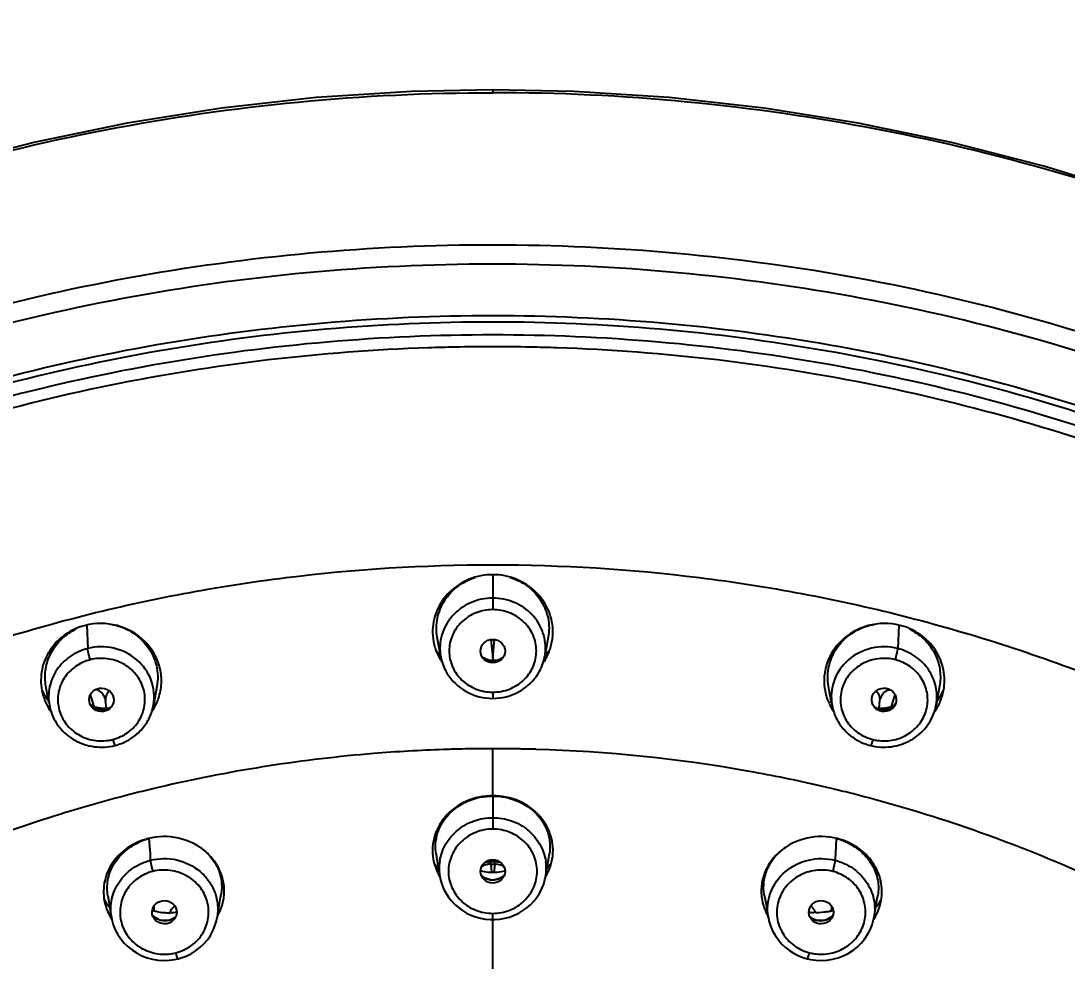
# Model space of a CAD drawing. Header units: millimetres. Extents: x 19741 to 22117, y -10160 to -6800.
# Drawn here: x 20977.81 to 21011.81, y -8124.16 to -8093.61 of the extents above; entities that cross this region are included whole.
import ezdxf

# ---------------------------------------------------------------- set-up
doc = ezdxf.new("R2010")
doc.units = ezdxf.units.MM
doc.styles.add('ARIAL', font='arial.ttf')
doc.dimstyles.get("Standard").update_dxf_attribs({"dimtxt": 15, "dimasz": 15, "dimexe": 0.18, "dimexo": 0.0625, "dimgap": 4, "dimtad": 0, "dimdec": 1, "dimdsep": 46, "dimtxsty": 'ARIAL', "dimcen": 0, "dimclrd": 5, "dimclre": 5, "dimclrt": 5, "dimadec": 0, "dimazin": 0, "dimtfac": 1, "dimtdec": 1, "dimtofl": 0, "dimtmove": 0, "dimatfit": 3, "dimfxl": 1, "dimtolj": 1, "dimtzin": 0, "dimarcsym": 0})

# ---------------------------------------------------------------- blocks, each defined once
blk = doc.blocks.new('*D105')
at = {"color": 5, "lineweight": -2, "transparency": 16777216}
for p, q in [((20930.718, -8157.92), (20930.718, -8082.015)), ((20945.718, -8082.195), (21040.576, -8082.195)), ((21055.576, -8157.917), (21055.576, -8082.015)), ((21055.576, -8082.195), (21070.576, -8082.195))]:
    blk.add_line(p, q, dxfattribs=at)
at = {"color": 5, "transparency": 16777216}
for points in [[(20945.718, -8079.695), (20945.718, -8084.695), (20930.718, -8082.195)], [(21040.576, -8079.695), (21040.576, -8084.695), (21055.576, -8082.195)]]:
    blk.add_solid(points, dxfattribs=at)
at = {"layer": 'Defpoints', "color": 0, "transparency": 16777216}
for p in [(21055.576, -8082.195), (20930.718, -8157.982), (21055.576, -8157.979)]:
    blk.add_point(p, dxfattribs=at)
at = {"color": 5, "transparency": 16777216, "insert": (21099.363, -8082.195), "char_height": 15, "attachment_point": 5, "style": 'ARIAL'}
blk.add_mtext('\\A1;%%C125', dxfattribs=at)

msp = doc.modelspace()

# ---------------------------------------------------------------- linework, layer by layer
at = {"linetype": 'Continuous'}
for p, q in [((20993.147, -8095.854), (20993.147, -8095.945)), ((20993.147, -8111.606), (20993.147, -8112.74)), ((20979.952, -8113.249), (20979.984, -8114.004)), ((21006.342, -8113.249), (21006.31, -8114.004)), ((20991.439, -8114.166), (20991.343, -8113.634)), ((20993.09, -8113.723), (20993.204, -8113.723)), ((20993.09, -8113.723), (20993.147, -8114.302)), ((20993.147, -8114.302), (20993.204, -8113.723)), ((20994.951, -8113.634), (20994.839, -8114.254)), ((20991.454, -8114.255), (20991.46, -8114.288)), ((20994.834, -8114.288), (20994.84, -8114.255)), ((20993.147, -8114.302), (20993.147, -8114.384)), ((20978.722, -8115.76), (20978.626, -8115.225)), ((20982.23, -8115.238), (20982.118, -8115.851)), ((21004.16, -8115.763), (21004.064, -8115.238)), ((21007.668, -8115.225), (21007.556, -8115.849)), ((20980.096, -8115.573), (20980.073, -8115.5)), ((20980.193, -8115.889), (20980.096, -8115.573)), ((20993.147, -8115.422), (20993.147, -8115.625)), ((21006.198, -8115.573), (21006.1, -8115.889)), ((21006.221, -8115.5), (21006.198, -8115.573)), ((20978.738, -8115.849), (20978.742, -8115.87)), ((20980.553, -8115.652), (20980.548, -8115.637)), ((20980.593, -8115.944), (20980.562, -8115.692)), ((20982.116, -8115.873), (20982.12, -8115.851)), ((21004.174, -8115.851), (21004.178, -8115.873)), ((21005.701, -8115.944), (21005.732, -8115.692)), ((21005.742, -8115.65), (21005.746, -8115.637)), ((21007.552, -8115.87), (21007.556, -8115.849)), ((20993.147, -8117.259), (20993.082, -8117.26)), ((20993.212, -8117.259), (20993.082, -8117.259)), ((20993.212, -8117.26), (20993.147, -8117.259)), ((20993.147, -8118.785), (20993.147, -8117.259)), ((20982.138, -8118.552), (20982.008, -8118.583)), ((20982.052, -8118.572), (20982.008, -8118.584)), ((20982.139, -8118.554), (20982.052, -8118.572)), ((21004.242, -8118.572), (21004.155, -8118.554)), ((21004.286, -8118.583), (21004.156, -8118.552)), ((21004.285, -8118.584), (21004.242, -8118.572)), ((20993.147, -8118.795), (20993.147, -8119.87)), ((20991.307, -8120.683), (20991.324, -8120.786)), ((20994.954, -8120.866), (20994.987, -8120.664)), ((20991.324, -8120.786), (20991.407, -8121.279)), ((20993.081, -8121.007), (20993.081, -8120.927)), ((20993.081, -8121.007), (20993.213, -8121.007)), ((20993.081, -8121.007), (20993.107, -8121.277)), ((20993.213, -8121.007), (20993.187, -8121.277)), ((20993.213, -8121.007), (20993.213, -8120.927)), ((20991.407, -8121.279), (20991.428, -8121.406)), ((20994.845, -8121.507), (20994.867, -8121.394)), ((20991.428, -8121.406), (20991.45, -8121.514)), ((20980.637, -8122.033), (20980.669, -8122.222)), ((20984.3, -8122.096), (20984.318, -8121.988)), ((21001.972, -8122.002), (21002.007, -8122.204)), ((21005.643, -8122.127), (21005.661, -8122.024)), ((20980.702, -8122.419), (20980.694, -8122.409)), ((20984.214, -8122.605), (20984.267, -8122.292)), ((20984.267, -8122.292), (20984.3, -8122.096)), ((21002.007, -8122.204), (21002.08, -8122.616)), ((21005.539, -8122.736), (21005.611, -8122.313)), ((21005.593, -8122.417), (21005.6, -8122.409)), ((21005.611, -8122.313), (21005.643, -8122.127)), ((20984.214, -8122.605), (20984.191, -8122.743)), ((20993.147, -8122.81), (20993.147, -8122.608)), ((21002.08, -8122.616), (21002.104, -8122.749)), ((21005.524, -8122.812), (21005.539, -8122.737)), ((21005.539, -8122.736), (21005.539, -8122.737)), ((20993.147, -8125.832), (20993.147, -8122.81))]:
    msp.add_line(p, q, dxfattribs=at)
for points in [[(20993.147, -8095.854), (20990.511, -8095.907), (20987.413, -8096.103), (20984.329, -8096.445), (20981.268, -8096.93), (20978.236, -8097.559), (20975.241, -8098.329), (20972.291, -8099.239), (20969.393, -8100.285), (20966.553, -8101.466), (20963.779, -8102.779), (20961.077, -8104.221), (20958.455, -8105.788), (20955.917, -8107.476), (20953.471, -8109.282), (20951.122, -8111.2), (20948.877, -8113.227), (20946.741, -8115.357)], [(21046.904, -8124.799), (21045.255, -8122.312), (21043.477, -8119.905), (21041.574, -8117.585), (21039.553, -8115.357), (21037.417, -8113.227), (21035.172, -8111.2), (21032.823, -8109.282), (21030.377, -8107.476), (21027.839, -8105.788), (21025.216, -8104.221), (21022.515, -8102.779), (21019.741, -8101.466), (21016.901, -8100.285), (21014.003, -8099.239), (21011.053, -8098.329), (21008.058, -8097.559), (21005.026, -8096.93), (21001.965, -8096.445), (20998.881, -8096.103), (20995.783, -8095.907), (20993.147, -8095.854)], [(20980.552, -8115.652), (20980.554, -8115.66), (20980.558, -8115.672), (20980.56, -8115.682), (20980.562, -8115.689), (20980.562, -8115.693), (20980.562, -8115.694)], [(20994.867, -8121.399), (20994.905, -8121.166), (20994.954, -8120.866)], [(20991.45, -8121.514), (20991.493, -8121.663), (20991.551, -8121.807), (20991.622, -8121.945), (20991.706, -8122.077), (20991.803, -8122.201), (20991.912, -8122.316), (20992.031, -8122.421), (20992.159, -8122.515), (20992.296, -8122.597), (20992.44, -8122.666), (20992.59, -8122.723), (20992.745, -8122.765), (20992.904, -8122.794), (20993.063, -8122.808), (20993.147, -8122.81)], [(20993.147, -8122.81), (20993.215, -8122.809), (20993.376, -8122.796), (20993.536, -8122.768), (20993.693, -8122.726), (20993.845, -8122.67), (20993.991, -8122.6), (20994.13, -8122.518), (20994.26, -8122.424), (20994.38, -8122.318), (20994.49, -8122.202), (20994.588, -8122.076), (20994.673, -8121.943), (20994.744, -8121.803), (20994.802, -8121.657), (20994.845, -8121.507)], [(20980.669, -8122.222), (20980.717, -8122.511), (20980.756, -8122.739)], [(20980.756, -8122.739), (20980.77, -8122.811), (20980.816, -8122.977)], [(20984.12, -8123.012), (20984.169, -8122.848), (20984.191, -8122.743)], [(21002.104, -8122.749), (21002.125, -8122.851), (21002.174, -8123.013)], [(20980.816, -8122.977), (20980.879, -8123.138), (20980.96, -8123.292), (20981.057, -8123.438), (20981.169, -8123.573), (20981.296, -8123.696), (20981.436, -8123.807), (20981.586, -8123.903), (20981.747, -8123.984), (20981.914, -8124.049), (20982.088, -8124.096), (20982.266, -8124.126), (20982.446, -8124.138), (20982.626, -8124.132), (20982.803, -8124.109), (20982.922, -8124.083)], [(20982.922, -8124.083), (20983.017, -8124.056), (20983.183, -8123.995), (20983.342, -8123.918), (20983.492, -8123.825), (20983.631, -8123.718), (20983.758, -8123.598), (20983.872, -8123.466), (20983.97, -8123.323), (20984.053, -8123.172), (20984.12, -8123.012)], [(21002.174, -8123.013), (21002.24, -8123.171), (21002.322, -8123.321), (21002.419, -8123.462), (21002.531, -8123.593), (21002.656, -8123.713), (21002.794, -8123.819), (21002.942, -8123.912), (21003.099, -8123.99), (21003.262, -8124.051), (21003.372, -8124.083)], [(21003.372, -8124.083), (21003.473, -8124.106), (21003.652, -8124.131), (21003.832, -8124.138), (21004.014, -8124.128), (21004.193, -8124.099), (21004.368, -8124.052), (21004.537, -8123.989), (21004.698, -8123.908), (21004.851, -8123.812), (21004.992, -8123.701), (21005.12, -8123.577), (21005.233, -8123.441), (21005.331, -8123.296), (21005.413, -8123.141), (21005.477, -8122.979), (21005.524, -8122.812)]]:
    msp.add_lwpolyline(points, dxfattribs=at)
for centre, radius, start, end in [((20993.149, -8166.564), 62.364, 91.11972, 91.92343), ((20993.147, -8166.469), 62.269, 90.00021, 91.11983), ((20993.147, -8166.468), 62.268, 88.88015, 89.99979), ((20993.145, -8166.564), 62.364, 88.07655, 88.88027), ((20980.4, -8115.043), 1.849, 115.9089, 121.8238), ((20992.944, -8113.461), 1.753, 181.175, 194.0368), ((20993.35, -8113.461), 1.752, 345.9783, 358.7757), ((21005.894, -8115.043), 1.849, 58.1762, 64.0911), ((20992.948, -8113.459), 1.756, 194.0448, 200.4251), ((20993.346, -8113.459), 1.756, 339.6281, 345.9705), ((20992.991, -8112.892), 2.056, 214.3278, 218.4202), ((20992.981, -8113.445), 1.792, 200.4826, 212.9037), ((20993.005, -8112.88), 2.074, 218.4191, 221.5363), ((20993.3, -8113.437), 1.808, 325.5148, 333.3566), ((20993.316, -8113.988), 1.547, 350.0784, 353.5816), ((20993.295, -8112.886), 2.065, 318.4592, 325.6302), ((20993.331, -8113.453), 1.773, 333.3644, 339.6123), ((20993.013, -8113.981), 1.582, 191.1815, 192.3554), ((20993.002, -8113.432), 1.818, 212.8864, 214.4672), ((20993.143, -8113.861), 0.539, 237.7641, 240.0109), ((20993.143, -8113.862), 0.537, 240.0098, 244.544), ((20993.142, -8113.864), 0.535, 244.5489, 247.7806), ((20993.145, -8113.856), 0.544, 247.786, 251.5677), ((20993.148, -8113.847), 0.553, 251.5705, 257.3303), ((20993.147, -8112.883), 1.501, 264.493, 269.9886), ((20993.149, -8113.845), 0.556, 257.3258, 259.962), ((20993.148, -8113.846), 0.554, 259.9618, 262.0406), ((20993.148, -8113.849), 0.552, 262.0404, 264.0423), ((20993.147, -8113.853), 0.548, 264.0419, 266.1962), ((20993.147, -8113.849), 0.551, 264.6515, 269.9896), ((20993.147, -8113.861), 0.539, 266.1914, 269.9924), ((20993.147, -8112.883), 1.501, 270.0114, 275.5075), ((20993.147, -8113.849), 0.551, 270.0104, 275.35), ((20993.147, -8113.852), 0.548, 270.0034, 273.7675), ((20993.147, -8113.846), 0.553, 275.342, 291.2982), ((20993.146, -8112.87), 1.514, 275.4993, 276.2941), ((20993.151, -8113.858), 0.54, 291.3689, 304.0481), ((20980.294, -8114.491), 1.996, 205.4913, 205.9235), ((20980.221, -8115.037), 1.758, 190.7921, 197.2497), ((20980.334, -8114.47), 2.041, 205.9723, 217.3106), ((20980.253, -8115.025), 1.791, 197.3106, 210.0087), ((20980.096, -8115.75), 0.464, 27.245, 32.0533), ((20979.858, -8115.85), 0.722, 17.1572, 19.0308), ((20980.633, -8115.05), 1.747, 336.9056, 343.1463), ((21005.676, -8115.045), 1.763, 197.0243, 209.4393), ((21005.366, -8115.666), 0.371, 19.9738, 28.6354), ((21006.446, -8115.858), 0.734, 160.5448, 162.5129), ((21006.217, -8115.759), 0.484, 147.9864, 152.612), ((21005.946, -8114.46), 2.059, 322.2828, 327.9587), ((21006.059, -8115.032), 1.772, 336.2991, 342.6831), ((21005.978, -8114.48), 2.021, 327.9597, 333.7417), ((21006.073, -8115.037), 1.758, 342.7008, 349.1471), ((21005.999, -8114.491), 1.997, 333.7538, 334.5487), ((20980.278, -8115.01), 1.821, 209.9963, 215.4587), ((20980.285, -8115.566), 1.573, 191.1517, 195.2968), ((20980.592, -8114.459), 1.486, 252.2818, 256.6437), ((20980.597, -8114.442), 1.503, 256.6437, 262.193), ((20980.597, -8114.443), 1.503, 262.19, 267.7375), ((20980.597, -8114.435), 1.511, 267.7495, 272.2133), ((20980.878, -8115.653), 0.318, 179.793, 187.0114), ((20980.465, -8115.435), 0.543, 284.2176, 287.2585), ((20980.466, -8115.44), 0.538, 287.2514, 302.1952), ((20980.596, -8115.033), 1.788, 325.6289, 336.8536), ((20980.56, -8115.564), 1.586, 344.1424, 348.7672), ((20980.635, -8114.439), 2.095, 314.3792, 314.8122), ((20980.641, -8114.445), 2.087, 314.8111, 317.8218), ((20980.597, -8115.571), 1.548, 349.5784, 350.3837), ((21005.653, -8114.445), 2.087, 222.1792, 225.6021), ((21005.712, -8115.024), 1.804, 209.438, 214.3426), ((21005.734, -8115.564), 1.586, 191.2302, 195.6672), ((21005.832, -8115.435), 0.545, 239.3635, 246.9904), ((21005.832, -8115.435), 0.544, 246.9888, 248.677), ((21005.829, -8115.442), 0.537, 248.6638, 255.7627), ((21005.697, -8114.435), 1.511, 267.7868, 272.2413), ((21005.697, -8114.443), 1.503, 272.2533, 277.787), ((21005.831, -8115.428), 0.552, 274.6286, 289.5808), ((21005.697, -8114.443), 1.503, 277.784, 283.3173), ((21005.701, -8114.46), 1.486, 283.3172, 287.7151), ((21006.021, -8115.014), 1.815, 324.5289, 336.2715), ((21006.008, -8115.566), 1.574, 344.505, 348.8472), ((21006.034, -8115.571), 1.547, 349.643, 350.457), ((20980.463, -8115.427), 0.552, 260.3109, 266.2851), ((20980.462, -8115.429), 0.55, 260.5764, 268.4557), ((20980.462, -8115.424), 0.555, 268.4327, 279.8966), ((20980.465, -8115.443), 0.536, 279.9242, 284.2059), ((21005.832, -8115.428), 0.551, 255.8617, 274.5519), ((21005.831, -8115.427), 0.552, 273.7244, 279.7003), ((20980.414, -8115.385), 1.62, 278.217, 283.6222), ((21005.88, -8115.383), 1.623, 256.3833, 261.7835), ((20993.149, -8164.819), 47.561, 91.692, 91.9297), ((20993.148, -8164.806), 47.547, 91.3875, 91.692), ((20993.148, -8164.792), 47.533, 91.21, 91.3875), ((20993.147, -8164.749), 47.491, 90.0792, 91.2101), ((20993.147, -8164.74), 47.481, 89.0491, 89.9209), ((20993.146, -8164.779), 47.52, 88.7962, 89.0492), ((20993.146, -8164.8), 47.542, 88.3141, 88.7962), ((20993.081, -8164.41), 47.146, 103.5833, 104.4138), ((20993.086, -8164.432), 47.169, 102.9429, 103.421), ((20993.208, -8164.432), 47.169, 76.579, 77.0572), ((20993.213, -8164.41), 47.146, 75.5862, 76.4167), ((20982.491, -8122.157), 2.037, 105.4994, 114.9104), ((20944.692, -8122.381), 37.357, 2.8923, 3.3703), ((21041.602, -8122.381), 37.357, 176.6298, 177.1078), ((21003.81, -8122.157), 2.035, 70.5172, 75.7779), ((21003.821, -8122.127), 2.002, 65.204, 70.5232), ((20992.832, -8120.557), 1.644, 193.4728, 200.1093), ((20992.847, -8119.831), 1.971, 215.6495, 221.5262), ((20992.964, -8121.149), 1.557, 170.8801, 182.4068), ((20993.068, -8121.507), 0.499, 111.0042, 125.8256), ((20993.074, -8121.522), 0.515, 96.4769, 110.9559), ((20993.074, -8121.529), 0.522, 89.2842, 96.4714), ((20993.147, -8115.839), 5.089, 269.2546, 269.9992), ((20993.147, -8115.839), 5.089, 270.0008, 270.7455), ((20993.224, -8121.797), 0.87, 87.0669, 90.7491), ((20993.225, -8121.507), 0.499, 54.1841, 69.004), ((20993.326, -8121.146), 1.561, 357.9036, 8.4637), ((20993.444, -8119.828), 1.976, 317.7706, 324.3933), ((20993.462, -8120.557), 1.644, 339.8418, 346.4762), ((20992.881, -8120.538), 1.697, 200.1648, 211.0352), ((20992.875, -8119.806), 2.009, 221.5111, 222.1411), ((20992.964, -8121.148), 1.558, 182.4362, 189.5067), ((20993.146, -8119.589), 1.684, 256.3144, 265.0606), ((20993.147, -8119.59), 1.683, 265.0304, 269.9886), ((20993.147, -8119.591), 1.682, 270.0117, 274.986), ((20993.147, -8119.589), 1.684, 274.9559, 283.6886), ((20993.393, -8120.527), 1.719, 328.9133, 333.3045), ((20993.323, -8121.145), 1.564, 350.8571, 357.8724), ((20993.43, -8120.545), 1.678, 333.2975, 339.8241), ((20993.147, -8120.974), 0.548, 262.6672, 269.9772), ((20993.147, -8120.965), 0.554, 263.9661, 269.9846), ((20993.147, -8120.965), 0.554, 270.0154, 276.0365), ((20993.147, -8120.974), 0.548, 270.0227, 277.3309), ((20982.157, -8121.219), 1.886, 209.6257, 214.8416), ((20982.141, -8121.898), 1.644, 190.1646, 203.4678), ((20982.196, -8121.192), 1.933, 214.8398, 219.0263), ((20983.022, -8122.415), 0.894, 177.8558, 183.0379), ((20983.101, -8122.747), 0.478, 127.5259, 140.7896), ((20982.761, -8121.873), 1.66, 336.7167, 349.8027), ((21003.532, -8121.873), 1.66, 190.1402, 203.2312), ((21003.193, -8122.747), 0.478, 39.2214, 52.4735), ((21003.271, -8122.415), 0.894, 356.9603, 2.1414), ((21004.097, -8121.191), 1.934, 320.974, 324.9378), ((21004.152, -8121.898), 1.644, 336.4716, 349.7735), ((21004.136, -8121.219), 1.887, 324.9343, 330.3534), ((20982.196, -8121.874), 1.704, 203.4904, 212.8358), ((20982.575, -8120.993), 1.592, 251.9367, 253.9929), ((20982.486, -8122.314), 0.53, 223.3845, 227.6014), ((20982.489, -8122.311), 0.534, 227.598, 229.3327), ((20983.023, -8122.415), 0.895, 183.0411, 186.9811), ((20982.584, -8120.957), 1.629, 254.0077, 259.2243), ((20982.594, -8120.905), 1.682, 259.2534, 274.3472), ((20983.082, -8122.734), 0.455, 156.4151, 160.811), ((20983.086, -8122.735), 0.459, 148.5939, 156.4035), ((20983.092, -8122.739), 0.466, 140.844, 148.582), ((20982.592, -8120.873), 1.714, 274.3133, 279.4663), ((20982.715, -8121.853), 1.71, 330.3313, 336.7022), ((21003.515, -8121.09), 2.046, 221.0122, 221.8721), ((21003.533, -8121.074), 2.07, 221.8762, 224.7592), ((21003.579, -8121.852), 1.711, 203.2477, 209.8593), ((21003.702, -8120.873), 1.714, 260.5315, 265.7144), ((21003.79, -8122.314), 0.531, 234.7913, 239.5822), ((21003.202, -8122.739), 0.466, 31.4297, 39.1672), ((21003.207, -8122.736), 0.46, 27.407, 31.4169), ((21003.209, -8122.735), 0.457, 23.5979, 27.4047), ((21003.211, -8122.734), 0.455, 19.1903, 23.5963), ((21003.71, -8120.958), 1.628, 280.8241, 286.0467), ((21003.27, -8122.415), 0.895, 353.0237, 356.9572), ((21003.719, -8120.993), 1.591, 286.0617, 288.0631), ((21004.083, -8121.865), 1.721, 327.1996, 329.9576), ((21004.106, -8121.878), 1.694, 329.9497, 336.4669), ((20982.499, -8122.299), 0.546, 284.2191, 288.2261), ((21003.795, -8122.306), 0.541, 239.5784, 243.953), ((21003.797, -8122.302), 0.545, 243.9504, 248.4011), ((21003.796, -8122.307), 0.54, 248.3907, 255.7648), ((20982.48, -8122.437), 1.498, 277.8073, 284.199), ((21003.815, -8122.429), 1.507, 255.7966, 261.3568)]:
    msp.add_arc(centre, radius, start, end, dxfattribs=at)
for centre, major_axis, ratio in [((20993.147, -8114.088), (0.4, 0), 0.952351), ((20980.431, -8115.67), (0.4, -0.014), 0.951309), ((21005.863, -8115.67), (0.4, 0.014), 0.951309), ((20993.147, -8121.243), (0.4, 0), 0.948772), ((20982.475, -8122.572), (0.4, -0.006), 0.948309), ((21003.819, -8122.572), (0.4, 0.006), 0.948309)]:
    msp.add_ellipse(centre, major_axis=major_axis, ratio=ratio, dxfattribs=at)
for points, knots in [([(20930.718, -8157.979), (20930.504, -8154.001), (20930.937, -8145.958), (20934.142, -8134.293), (20938.825, -8125.297), (20943.643, -8118.763), (20949.165, -8112.689), (20957.248, -8106.149), (20966.507, -8101.311), (20974.412, -8098.55), (20982.595, -8096.552), (20988.933, -8095.945), (20993.147, -8095.945)], [0, 0, 0, 0, 0.121522, 0.243492, 0.366411, 0.428424, 0.490784, 0.616404, 0.743348, 0.807307, 0.871469, 1, 1, 1, 1]), ([(21055.576, -8157.979), (21055.79, -8154.001), (21055.357, -8145.958), (21052.152, -8134.293), (21047.469, -8125.297), (21042.651, -8118.763), (21037.129, -8112.689), (21029.046, -8106.149), (21019.787, -8101.311), (21011.882, -8098.55), (21003.699, -8096.552), (20997.36, -8095.945), (20993.147, -8095.945)], [0, 0, 0, 0, 0.121522, 0.243492, 0.366411, 0.428424, 0.490784, 0.616404, 0.743348, 0.807307, 0.871469, 1, 1, 1, 1]), ([(20930.931, -8157.677), (20931.071, -8153.915), (20931.862, -8148.262), (20934.028, -8141.016), (20936.927, -8133.974), (20941.883, -8125.713), (20948.381, -8118.54), (20954.362, -8113.588), (20960.847, -8109.178), (20969.744, -8104.81), (20981.241, -8101.602), (20993.172, -8100.522), (21005.102, -8101.611), (21016.595, -8104.828), (21025.488, -8109.202), (21031.971, -8113.617), (21037.947, -8118.574), (21044.439, -8125.751), (21049.388, -8134.016), (21052.282, -8141.06), (21054.442, -8148.308), (21055.228, -8153.961), (21055.364, -8157.724)], [0, 0, 0, 0, 0.060743, 0.091251, 0.121862, 0.183409, 0.24559, 0.276968, 0.308508, 0.371957, 0.43586, 0.500007, 0.564153, 0.628055, 0.691501, 0.72304, 0.754416, 0.816594, 0.87814, 0.90875, 0.939257, 1, 1, 1, 1]), ([(21024.322, -8210.31), (21027.778, -8208.399), (21034.312, -8203.932), (21042.582, -8195.521), (21048.972, -8185.738), (21053.225, -8174.957), (21055.176, -8163.594), (21054.746, -8152.088), (21051.952, -8140.885), (21046.906, -8130.418), (21039.806, -8121.087), (21030.93, -8113.248), (21020.619, -8107.196), (21009.267, -8103.154), (20997.305, -8101.275), (20985.186, -8101.628), (20973.371, -8104.197), (20965.953, -8107.343), (20962.447, -8109.243)], [0, 0, 0, 0, 0.063059, 0.125441, 0.187164, 0.248341, 0.309174, 0.36992, 0.430848, 0.492201, 0.554154, 0.616784, 0.680067, 0.743881, 0.808029, 0.872266, 0.936332, 1, 1, 1, 1]), ([(20933.5, -8153.841), (20933.891, -8150.401), (20935.35, -8143.558), (20939.466, -8133.879), (20945.376, -8125.072), (20952.877, -8117.436), (20961.715, -8111.221), (20971.596, -8106.631), (20982.188, -8103.816), (20989.495, -8103.184), (20993.147, -8103.184)], [0, 0, 0, 0, 0.121505, 0.243723, 0.366989, 0.491492, 0.617254, 0.744133, 0.87184, 1, 1, 1, 1]), ([(20993.147, -8103.184), (20996.808, -8103.184), (21004.133, -8103.819), (21014.75, -8106.648), (21024.651, -8111.261), (21033.501, -8117.505), (21041.004, -8125.176), (21046.905, -8134.019), (21051.001, -8143.735), (21052.438, -8150.599), (21052.817, -8154.049)], [0, 0, 0, 0, 0.128167, 0.25588, 0.382762, 0.508523, 0.633022, 0.756282, 0.878495, 1, 1, 1, 1]), ([(20933.839, -8153.424), (20934.25, -8150.019), (20935.737, -8143.251), (20939.866, -8133.685), (20945.759, -8124.988), (20953.217, -8117.449), (20961.991, -8111.315), (20971.791, -8106.787), (20982.288, -8104.01), (20989.528, -8103.386), (20993.147, -8103.386)], [0, 0, 0, 0, 0.121478, 0.243672, 0.366932, 0.491438, 0.617211, 0.744105, 0.871826, 1, 1, 1, 1]), ([(20993.147, -8103.386), (20996.766, -8103.386), (21004.006, -8104.01), (21014.503, -8106.787), (21024.303, -8111.315), (21033.077, -8117.449), (21040.535, -8124.988), (21046.428, -8133.685), (21050.557, -8143.251), (21052.044, -8150.019), (21052.455, -8153.424)], [0, 0, 0, 0, 0.128174, 0.255895, 0.382789, 0.508562, 0.633068, 0.756328, 0.878522, 1, 1, 1, 1]), ([(20993.147, -8103.816), (20989.555, -8103.816), (20982.37, -8104.434), (20971.95, -8107.189), (20962.223, -8111.682), (20953.511, -8117.769), (20946.104, -8125.249), (20941.211, -8132.464), (20938.183, -8138.657), (20935.771, -8145.061), (20934.659, -8150.098), (20934.249, -8153.478)], [0, 0, 0, 0, 0.128122, 0.255798, 0.382654, 0.508402, 0.632897, 0.75616, 0.817448, 0.87851, 1, 1, 1, 1]), ([(21052.045, -8153.478), (21051.635, -8150.098), (21050.523, -8145.061), (21048.111, -8138.657), (21045.083, -8132.464), (21040.19, -8125.249), (21032.783, -8117.769), (21024.071, -8111.682), (21014.344, -8107.189), (21003.924, -8104.434), (20996.738, -8103.816), (20993.147, -8103.816)], [0, 0, 0, 0, 0.12149, 0.182552, 0.24384, 0.367103, 0.491598, 0.617346, 0.744202, 0.871878, 1, 1, 1, 1]), ([(20991.056, -8104.235), (20987.576, -8104.352), (20980.637, -8105.169), (20970.62, -8108.111), (20961.303, -8112.678), (20952.979, -8118.731), (20945.911, -8126.081), (20940.323, -8134.502), (20936.395, -8143.726), (20934.963, -8150.238), (20934.559, -8153.516)], [0, 0, 0, 0, 0.128179, 0.255844, 0.38266, 0.508371, 0.632857, 0.756146, 0.878422, 1, 1, 1, 1]), ([(21051.735, -8153.516), (21051.331, -8150.238), (21049.899, -8143.726), (21045.971, -8134.502), (21040.383, -8126.081), (21033.315, -8118.731), (21024.991, -8112.678), (21015.674, -8108.111), (21005.657, -8105.169), (20998.717, -8104.352), (20995.238, -8104.235)], [0, 0, 0, 0, 0.121577, 0.243853, 0.367143, 0.491628, 0.617339, 0.744155, 0.871821, 1, 1, 1, 1]), ([(20979.829, -8112.94), (20982, -8112.39), (20986.418, -8111.561), (20990.904, -8111.283), (20993.147, -8111.283)], [0, 0, 0, 0, 0.499564, 1, 1, 1, 1]), ([(20993.147, -8111.283), (20995.39, -8111.283), (20999.876, -8111.561), (21004.294, -8112.39), (21006.465, -8112.94)], [0, 0, 0, 0, 0.500437, 1, 1, 1, 1]), ([(20993.147, -8111.604), (20992.888, -8111.604), (20992.369, -8111.703), (20991.715, -8112.128), (20991.282, -8112.757), (20991.187, -8113.255), (20991.192, -8113.496)], [0, 0, 0, 0, 0.258119, 0.511848, 0.758861, 1, 1, 1, 1]), ([(20991.342, -8113.635), (20991.307, -8113.433), (20991.312, -8113.012), (20991.551, -8112.425), (20991.987, -8111.954), (20992.373, -8111.757), (20992.577, -8111.693)], [0, 0, 0, 0, 0.245134, 0.492162, 0.7437, 1, 1, 1, 1]), ([(20995.102, -8113.498), (20995.107, -8113.256), (20995.012, -8112.758), (20994.58, -8112.128), (20993.925, -8111.703), (20993.406, -8111.604), (20993.147, -8111.604)], [0, 0, 0, 0, 0.241135, 0.488145, 0.741875, 1, 1, 1, 1]), ([(20993.717, -8111.693), (20993.921, -8111.757), (20994.307, -8111.954), (20994.743, -8112.425), (20994.981, -8113.012), (20994.987, -8113.433), (20994.951, -8113.635)], [0, 0, 0, 0, 0.256297, 0.507834, 0.754864, 1, 1, 1, 1]), ([(20993.147, -8112.365), (20992.901, -8112.366), (20992.408, -8112.467), (20991.803, -8112.9), (20991.441, -8113.538), (20991.414, -8114.025), (20991.454, -8114.255)], [0, 0, 0, 0, 0.257029, 0.509587, 0.756341, 1, 1, 1, 1]), ([(20994.853, -8114.161), (20994.879, -8113.937), (20994.827, -8113.469), (20994.455, -8112.866), (20993.861, -8112.46), (20993.384, -8112.366), (20993.147, -8112.365)], [0, 0, 0, 0, 0.243555, 0.490527, 0.743147, 1, 1, 1, 1]), ([(20993.147, -8112.74), (20992.963, -8112.742), (20992.594, -8112.808), (20992.124, -8113.105), (20991.805, -8113.551), (20991.693, -8114.081), (20991.805, -8114.612), (20992.124, -8115.057), (20992.594, -8115.354), (20992.963, -8115.421), (20993.147, -8115.422)], [0, 0, 0, 0, 0.128234, 0.254594, 0.378259, 0.500002, 0.621745, 0.745408, 0.871766, 1, 1, 1, 1]), ([(20993.147, -8115.422), (20993.331, -8115.42), (20993.7, -8115.354), (20994.17, -8115.057), (20994.488, -8114.612), (20994.601, -8114.081), (20994.489, -8113.551), (20994.17, -8113.105), (20993.7, -8112.808), (20993.331, -8112.742), (20993.147, -8112.74)], [0, 0, 0, 0, 0.128234, 0.254594, 0.378259, 0.500002, 0.621745, 0.745408, 0.871766, 1, 1, 1, 1]), ([(20967.41, -8117.801), (20969.36, -8116.737), (20973.41, -8114.851), (20977.665, -8113.488), (20979.829, -8112.94)], [0, 0, 0, 0, 0.498764, 1, 1, 1, 1]), ([(20982.305, -8115.557), (20982.351, -8115.403), (20982.402, -8115.081), (20982.341, -8114.595), (20982.149, -8114.138), (20981.732, -8113.608), (20980.959, -8113.171), (20980.241, -8113.167), (20979.907, -8113.252)], [0, 0, 0, 0, 0.120246, 0.240812, 0.363004, 0.487578, 0.741607, 1, 1, 1, 1]), ([(20980.719, -8113.213), (20980.955, -8113.25), (20981.416, -8113.414), (20981.955, -8113.896), (20982.261, -8114.539), (20982.273, -8115.013), (20982.231, -8115.238)], [0, 0, 0, 0, 0.25693, 0.508832, 0.755431, 1, 1, 1, 1]), ([(21006.387, -8113.252), (21006.052, -8113.167), (21005.334, -8113.171), (21004.56, -8113.609), (21004.144, -8114.141), (21003.952, -8114.598), (21003.892, -8115.085), (21003.943, -8115.407), (21003.99, -8115.561)], [0, 0, 0, 0, 0.258397, 0.512418, 0.636985, 0.759171, 0.87974, 1, 1, 1, 1]), ([(21004.062, -8115.238), (21004.021, -8115.013), (21004.033, -8114.539), (21004.339, -8113.896), (21004.878, -8113.414), (21005.339, -8113.25), (21005.575, -8113.213)], [0, 0, 0, 0, 0.244567, 0.491165, 0.743067, 1, 1, 1, 1]), ([(21006.465, -8112.94), (21008.629, -8113.488), (21012.884, -8114.851), (21016.934, -8116.737), (21018.884, -8117.801)], [0, 0, 0, 0, 0.501236, 1, 1, 1, 1]), ([(20979.907, -8113.252), (20979.675, -8113.311), (20979.232, -8113.511), (20978.728, -8114.025), (20978.455, -8114.676), (20978.452, -8115.144), (20978.494, -8115.366)], [0, 0, 0, 0, 0.257945, 0.510438, 0.757102, 1, 1, 1, 1]), ([(20978.626, -8115.225), (20978.596, -8115.06), (20978.586, -8114.718), (20978.726, -8114.223), (20979.01, -8113.788), (20979.278, -8113.564), (20979.425, -8113.472)], [0, 0, 0, 0, 0.246565, 0.4943, 0.745204, 1, 1, 1, 1]), ([(21007.799, -8115.368), (21007.842, -8115.146), (21007.839, -8114.677), (21007.566, -8114.026), (21007.062, -8113.512), (21006.619, -8113.311), (21006.387, -8113.252)], [0, 0, 0, 0, 0.242898, 0.489558, 0.742051, 1, 1, 1, 1]), ([(21006.869, -8113.472), (21007.016, -8113.564), (21007.284, -8113.788), (21007.568, -8114.223), (21007.708, -8114.718), (21007.698, -8115.06), (21007.668, -8115.225)], [0, 0, 0, 0, 0.254793, 0.505696, 0.753433, 1, 1, 1, 1]), ([(20979.984, -8114.004), (20979.782, -8114.055), (20979.396, -8114.229), (20978.953, -8114.673), (20978.708, -8115.241), (20978.702, -8115.653), (20978.738, -8115.849)], [0, 0, 0, 0, 0.256478, 0.508081, 0.755056, 1, 1, 1, 1]), ([(20982.123, -8115.83), (20982.168, -8115.567), (20982.114, -8115.001), (20981.617, -8114.31), (20980.843, -8113.927), (20980.258, -8113.935), (20979.984, -8114.004)], [0, 0, 0, 0, 0.242746, 0.489761, 0.743373, 1, 1, 1, 1]), ([(20980.062, -8114.369), (20980.042, -8114.298), (20980.016, -8114.197), (20979.993, -8114.075), (20979.985, -8114.024), (20979.984, -8114.004)], [0, 0, 0, 0, 0.590136, 0.835388, 1, 1, 1, 1]), ([(21006.31, -8114.004), (21006.034, -8113.934), (21005.445, -8113.928), (21004.667, -8114.316), (21004.173, -8115.017), (21004.126, -8115.587), (21004.174, -8115.851)], [0, 0, 0, 0, 0.256668, 0.510276, 0.757234, 1, 1, 1, 1]), ([(21006.232, -8114.369), (21006.252, -8114.298), (21006.278, -8114.197), (21006.301, -8114.075), (21006.309, -8114.024), (21006.31, -8114.004)], [0, 0, 0, 0, 0.590136, 0.835388, 1, 1, 1, 1]), ([(21007.56, -8115.828), (21007.592, -8115.633), (21007.582, -8115.225), (21007.334, -8114.664), (21006.893, -8114.226), (21006.51, -8114.055), (21006.31, -8114.004)], [0, 0, 0, 0, 0.244903, 0.491913, 0.743543, 1, 1, 1, 1]), ([(20980.062, -8114.369), (20979.891, -8114.414), (20979.565, -8114.56), (20979.195, -8114.942), (20978.999, -8115.428), (20979.009, -8115.949), (20979.223, -8116.429), (20979.608, -8116.796), (20980.106, -8117.003), (20980.47, -8117.014), (20980.646, -8116.989)], [0, 0, 0, 0, 0.127305, 0.252129, 0.374597, 0.496181, 0.618833, 0.743895, 0.871381, 1, 1, 1, 1]), ([(20980.796, -8116.96), (20980.972, -8116.913), (20981.31, -8116.76), (20981.685, -8116.357), (20981.87, -8115.846), (20981.832, -8115.305), (20981.578, -8114.823), (20981.151, -8114.472), (20980.617, -8114.299), (20980.241, -8114.325), (20980.062, -8114.369)], [0, 0, 0, 0, 0.127152, 0.251722, 0.373925, 0.495425, 0.618294, 0.743758, 0.871533, 1, 1, 1, 1]), ([(20993.096, -8114.397), (20993.068, -8114.394), (20992.962, -8114.377), (20992.861, -8114.326), (20992.799, -8114.275)], [0, 0, 0, 0, 0.253448, 1, 1, 1, 1]), ([(21006.232, -8114.369), (21006.053, -8114.325), (21005.677, -8114.299), (21005.143, -8114.471), (21004.715, -8114.822), (21004.461, -8115.305), (21004.423, -8115.846), (21004.609, -8116.356), (21004.983, -8116.76), (21005.321, -8116.913), (21005.498, -8116.96)], [0, 0, 0, 0, 0.128467, 0.256243, 0.381708, 0.504578, 0.626078, 0.748281, 0.872849, 1, 1, 1, 1]), ([(21005.648, -8116.989), (21005.824, -8117.014), (21006.188, -8117.003), (21006.685, -8116.796), (21007.07, -8116.429), (21007.285, -8115.95), (21007.295, -8115.428), (21007.099, -8114.942), (21006.73, -8114.56), (21006.403, -8114.414), (21006.232, -8114.369)], [0, 0, 0, 0, 0.128619, 0.256105, 0.381169, 0.503821, 0.625405, 0.747873, 0.872696, 1, 1, 1, 1]), ([(20991.657, -8114.799), (20991.807, -8115.049), (20992.254, -8115.475), (20992.851, -8115.624), (20993.147, -8115.625)], [0, 0, 0, 0, 0.495852, 1, 1, 1, 1]), ([(20993.147, -8115.625), (20993.442, -8115.624), (20994.037, -8115.476), (20994.484, -8115.052), (20994.634, -8114.803)], [0, 0, 0, 0, 0.504135, 1, 1, 1, 1]), ([(20980.489, -8115.504), (20980.463, -8115.463), (20980.391, -8115.382), (20980.288, -8115.346), (20980.232, -8115.34)], [0, 0, 0, 0, 0.467217, 1, 1, 1, 1]), ([(20980.687, -8115.381), (20980.648, -8115.417), (20980.585, -8115.5), (20980.56, -8115.603), (20980.56, -8115.652)], [0, 0, 0, 0, 0.52008, 1, 1, 1, 1]), ([(21005.691, -8115.488), (21005.686, -8115.478), (21005.662, -8115.439), (21005.632, -8115.404), (21005.607, -8115.381)], [0, 0, 0, 0, 0.243028, 1, 1, 1, 1]), ([(21005.807, -8115.502), (21005.832, -8115.461), (21005.903, -8115.381), (21006.007, -8115.346), (21006.063, -8115.341)], [0, 0, 0, 0, 0.465926, 1, 1, 1, 1]), ([(20980.37, -8115.97), (20980.309, -8115.96), (20980.191, -8115.919), (20980.093, -8115.84), (20980.053, -8115.794)], [0, 0, 0, 0, 0.502974, 1, 1, 1, 1]), ([(20980.053, -8115.795), (20980.094, -8115.841), (20980.192, -8115.92), (20980.311, -8115.962), (20980.372, -8115.972)], [0, 0, 0, 0, 0.49855, 1, 1, 1, 1]), ([(21006.241, -8115.794), (21006.201, -8115.84), (21006.103, -8115.919), (21005.985, -8115.96), (21005.924, -8115.97)], [0, 0, 0, 0, 0.497021, 1, 1, 1, 1]), ([(20978.768, -8115.981), (20978.825, -8116.19), (20979.031, -8116.591), (20979.549, -8117.024), (20980.196, -8117.235), (20980.653, -8117.208), (20980.87, -8117.153)], [0, 0, 0, 0, 0.245604, 0.494661, 0.746815, 1, 1, 1, 1]), ([(20981.641, -8116.729), (20981.746, -8116.629), (20981.929, -8116.402), (20982.046, -8116.135), (20982.086, -8115.997)], [0, 0, 0, 0, 0.50204, 1, 1, 1, 1]), ([(21004.207, -8115.992), (21004.246, -8116.131), (21004.363, -8116.399), (21004.546, -8116.627), (21004.651, -8116.727)], [0, 0, 0, 0, 0.497957, 1, 1, 1, 1]), ([(21005.424, -8117.153), (21005.64, -8117.207), (21006.096, -8117.235), (21006.743, -8117.025), (21007.26, -8116.594), (21007.467, -8116.195), (21007.524, -8115.986)], [0, 0, 0, 0, 0.253176, 0.505326, 0.754388, 1, 1, 1, 1]), ([(20980.796, -8116.96), (20980.804, -8116.986), (20980.818, -8117.034), (20980.838, -8117.094), (20980.854, -8117.132), (20980.863, -8117.149), (20980.868, -8117.153), (20980.87, -8117.153)], [0, 0, 0, 0, 0.396804, 0.714164, 0.919235, 0.974319, 1, 1, 1, 1]), ([(20980.87, -8117.153), (20980.942, -8117.135), (20981.223, -8117.044), (20981.481, -8116.881), (20981.641, -8116.729)], [0, 0, 0, 0, 0.252092, 1, 1, 1, 1]), ([(21004.651, -8116.727), (21004.811, -8116.88), (21005.07, -8117.044), (21005.352, -8117.135), (21005.424, -8117.153)], [0, 0, 0, 0, 0.747901, 1, 1, 1, 1]), ([(21005.498, -8116.96), (21005.49, -8116.986), (21005.476, -8117.034), (21005.456, -8117.094), (21005.44, -8117.132), (21005.431, -8117.149), (21005.426, -8117.153), (21005.424, -8117.153)], [0, 0, 0, 0, 0.396794, 0.714151, 0.919226, 0.974316, 1, 1, 1, 1]), ([(20991.547, -8117.286), (20990.787, -8117.311), (20987.755, -8117.486), (20984.74, -8117.952), (20982.521, -8118.462)], [0, 0, 0, 0, 0.250385, 1, 1, 1, 1]), ([(21003.773, -8118.462), (21003.017, -8118.288), (20999.975, -8117.668), (20996.872, -8117.348), (20994.544, -8117.279)], [0, 0, 0, 0, 0.24984, 1, 1, 1, 1]), ([(20981.345, -8118.748), (20980.533, -8118.957), (20977.318, -8119.875), (20974.202, -8121.139), (20971.967, -8122.266)], [0, 0, 0, 0, 0.250926, 1, 1, 1, 1]), ([(20993.147, -8118.785), (20992.855, -8118.785), (20992.275, -8118.903), (20991.681, -8119.332), (20991.368, -8119.786), (20991.223, -8120.16), (20991.173, -8120.553), (20991.203, -8120.814), (20991.233, -8120.94)], [0, 0, 0, 0, 0.265795, 0.520663, 0.643545, 0.76353, 0.881832, 1, 1, 1, 1]), ([(20991.307, -8120.683), (20991.27, -8120.459), (20991.305, -8119.975), (20991.69, -8119.337), (20992.344, -8118.902), (20992.876, -8118.796), (20993.147, -8118.795)], [0, 0, 0, 0, 0.228949, 0.468916, 0.726603, 1, 1, 1, 1]), ([(20995.06, -8120.942), (20995.091, -8120.815), (20995.121, -8120.554), (20995.071, -8120.161), (20994.926, -8119.787), (20994.613, -8119.332), (20994.019, -8118.903), (20993.439, -8118.785), (20993.147, -8118.785)], [0, 0, 0, 0, 0.118173, 0.236475, 0.356457, 0.479335, 0.734199, 1, 1, 1, 1]), ([(20993.147, -8118.795), (20993.415, -8118.795), (20993.943, -8118.899), (20994.594, -8119.327), (20994.99, -8119.957), (20995.024, -8120.44), (20994.987, -8120.664)], [0, 0, 0, 0, 0.271522, 0.530315, 0.769568, 1, 1, 1, 1]), ([(21014.327, -8122.266), (21013.583, -8121.891), (21010.558, -8120.467), (21007.379, -8119.373), (21004.949, -8118.748)], [0, 0, 0, 0, 0.249376, 1, 1, 1, 1]), ([(20991.426, -8120.902), (20991.457, -8120.709), (20991.595, -8120.329), (20991.993, -8119.87), (20992.531, -8119.568), (20992.942, -8119.499), (20993.147, -8119.499)], [0, 0, 0, 0, 0.243653, 0.491578, 0.743957, 1, 1, 1, 1]), ([(20993.147, -8119.499), (20993.353, -8119.498), (20993.766, -8119.568), (20994.308, -8119.872), (20994.707, -8120.338), (20994.841, -8120.722), (20994.87, -8120.917)], [0, 0, 0, 0, 0.255619, 0.50817, 0.756118, 1, 1, 1, 1]), ([(20993.147, -8119.87), (20992.96, -8119.87), (20992.584, -8119.941), (20992.107, -8120.245), (20991.784, -8120.699), (20991.668, -8121.24), (20991.783, -8121.78), (20992.106, -8122.235), (20992.584, -8122.538), (20992.96, -8122.608), (20993.147, -8122.608)], [0, 0, 0, 0, 0.128014, 0.254311, 0.378119, 0.500011, 0.621874, 0.745635, 0.871911, 1, 1, 1, 1]), ([(20993.147, -8122.608), (20993.334, -8122.608), (20993.71, -8122.538), (20994.188, -8122.234), (20994.51, -8121.78), (20994.625, -8121.239), (20994.512, -8120.699), (20994.189, -8120.244), (20993.71, -8119.941), (20993.334, -8119.87), (20993.147, -8119.87)], [0, 0, 0, 0, 0.128179, 0.25445, 0.378149, 0.499918, 0.621667, 0.745361, 0.87172, 1, 1, 1, 1]), ([(20981.943, -8120.179), (20981.712, -8120.238), (20981.275, -8120.43), (20980.773, -8120.918), (20980.496, -8121.534), (20980.486, -8121.979), (20980.523, -8122.189)], [0, 0, 0, 0, 0.264916, 0.519554, 0.763028, 1, 1, 1, 1]), ([(20980.637, -8122.033), (20980.609, -8121.869), (20980.61, -8121.522), (20980.792, -8121.024), (20981.143, -8120.596), (20981.46, -8120.391), (20981.633, -8120.31)], [0, 0, 0, 0, 0.234691, 0.476893, 0.730974, 1, 1, 1, 1]), ([(20984.395, -8122.167), (20984.421, -8122.023), (20984.433, -8121.727), (20984.33, -8121.293), (20984.113, -8120.896), (20983.685, -8120.442), (20982.934, -8120.085), (20982.261, -8120.099), (20981.943, -8120.179)], [0, 0, 0, 0, 0.117756, 0.235602, 0.355438, 0.478657, 0.734763, 1, 1, 1, 1]), ([(21004.351, -8120.179), (21004.033, -8120.099), (21003.36, -8120.085), (21002.61, -8120.441), (21002.181, -8120.895), (21001.964, -8121.292), (21001.861, -8121.725), (21001.873, -8122.021), (21001.899, -8122.165)], [0, 0, 0, 0, 0.26523, 0.521341, 0.644564, 0.764405, 0.882252, 1, 1, 1, 1]), ([(21005.77, -8122.19), (21005.808, -8121.981), (21005.798, -8121.536), (21005.521, -8120.919), (21005.019, -8120.43), (21004.582, -8120.238), (21004.351, -8120.179)], [0, 0, 0, 0, 0.236973, 0.48044, 0.735075, 1, 1, 1, 1]), ([(21004.661, -8120.309), (21004.833, -8120.389), (21005.15, -8120.595), (21005.5, -8121.02), (21005.687, -8121.514), (21005.689, -8121.86), (21005.661, -8122.024)], [0, 0, 0, 0, 0.268399, 0.523911, 0.76556, 1, 1, 1, 1]), ([(20982.001, -8120.496), (20982.006, -8120.592), (20982.012, -8120.722), (20982.019, -8120.851), (20982.021, -8120.884)], [0, 0, 0, 0, 0.747117, 1, 1, 1, 1]), ([(20983.634, -8120.462), (20983.76, -8120.548), (20983.988, -8120.749), (20984.229, -8121.128), (20984.348, -8121.553), (20984.342, -8121.846), (20984.318, -8121.988)], [0, 0, 0, 0, 0.260123, 0.509697, 0.754514, 1, 1, 1, 1]), ([(21001.972, -8122.002), (21001.947, -8121.86), (21001.94, -8121.565), (21002.063, -8121.138), (21002.308, -8120.753), (21002.539, -8120.547), (21002.669, -8120.459)], [0, 0, 0, 0, 0.242728, 0.486257, 0.737355, 1, 1, 1, 1]), ([(21004.293, -8120.496), (21004.288, -8120.592), (21004.281, -8120.722), (21004.274, -8120.851), (21004.273, -8120.884)], [0, 0, 0, 0, 0.747117, 1, 1, 1, 1]), ([(20980.755, -8122.737), (20980.722, -8122.539), (20980.733, -8122.125), (20980.983, -8121.556), (20981.429, -8121.109), (20981.818, -8120.935), (20982.021, -8120.884)], [0, 0, 0, 0, 0.244857, 0.491912, 0.743281, 1, 1, 1, 1]), ([(20982.021, -8120.884), (20982.298, -8120.813), (20982.891, -8120.805), (20983.552, -8121.132), (20983.934, -8121.549), (20984.131, -8121.919), (20984.225, -8122.325), (20984.214, -8122.601), (20984.192, -8122.736)], [0, 0, 0, 0, 0.255237, 0.507792, 0.632548, 0.755838, 0.877935, 1, 1, 1, 1]), ([(20982.021, -8120.884), (20982.022, -8120.904), (20982.03, -8120.955), (20982.054, -8121.076), (20982.079, -8121.176), (20982.099, -8121.245)], [0, 0, 0, 0, 0.165234, 0.416176, 1, 1, 1, 1]), ([(20992.904, -8120.943), (20992.918, -8120.94), (20992.976, -8120.93), (20993.036, -8120.926), (20993.081, -8120.927)], [0, 0, 0, 0, 0.243553, 1, 1, 1, 1]), ([(21002.103, -8122.747), (21002.056, -8122.48), (21002.108, -8121.904), (21002.613, -8121.199), (21003.398, -8120.807), (21003.994, -8120.813), (21004.273, -8120.884)], [0, 0, 0, 0, 0.242913, 0.489771, 0.743332, 1, 1, 1, 1]), ([(21004.273, -8120.884), (21004.271, -8120.904), (21004.264, -8120.955), (21004.24, -8121.076), (21004.215, -8121.176), (21004.195, -8121.245)], [0, 0, 0, 0, 0.165234, 0.416176, 1, 1, 1, 1]), ([(21004.273, -8120.884), (21004.476, -8120.935), (21004.864, -8121.109), (21005.312, -8121.554), (21005.563, -8122.124), (21005.573, -8122.538), (21005.539, -8122.736)], [0, 0, 0, 0, 0.256219, 0.507748, 0.75483, 1, 1, 1, 1]), ([(20982.099, -8121.245), (20981.925, -8121.289), (20981.594, -8121.441), (20981.22, -8121.829), (20981.021, -8122.322), (20981.029, -8122.853), (20981.244, -8123.341), (20981.633, -8123.716), (20982.136, -8123.931), (20982.505, -8123.946), (20982.684, -8123.922)], [0, 0, 0, 0, 0.127091, 0.251856, 0.374478, 0.49622, 0.618972, 0.744114, 0.871529, 1, 1, 1, 1]), ([(20982.848, -8123.89), (20983.028, -8123.844), (20983.372, -8123.686), (20983.752, -8123.274), (20983.939, -8122.753), (20983.901, -8122.203), (20983.642, -8121.711), (20983.208, -8121.352), (20982.665, -8121.177), (20982.281, -8121.199), (20982.099, -8121.245)], [0, 0, 0, 0, 0.127095, 0.251573, 0.373815, 0.495339, 0.618209, 0.743703, 0.871482, 1, 1, 1, 1]), ([(20993.089, -8121.516), (20993.059, -8121.513), (20992.943, -8121.492), (20992.834, -8121.431), (20992.771, -8121.371)], [0, 0, 0, 0, 0.255016, 1, 1, 1, 1]), ([(20992.793, -8121.391), (20992.852, -8121.442), (20992.948, -8121.493), (20993.051, -8121.513), (20993.077, -8121.517)], [0, 0, 0, 0, 0.747391, 1, 1, 1, 1]), ([(20993.523, -8121.37), (20993.46, -8121.431), (20993.351, -8121.492), (20993.235, -8121.513), (20993.205, -8121.516)], [0, 0, 0, 0, 0.744978, 1, 1, 1, 1]), ([(20993.217, -8121.517), (20993.245, -8121.513), (20993.357, -8121.49), (20993.461, -8121.43), (20993.523, -8121.371)], [0, 0, 0, 0, 0.253096, 1, 1, 1, 1]), ([(21004.195, -8121.245), (21004.014, -8121.199), (21003.724, -8121.182), (21003.357, -8121.266), (21003.015, -8121.414), (21002.653, -8121.712), (21002.393, -8122.203), (21002.354, -8122.754), (21002.542, -8123.275), (21002.923, -8123.686), (21003.266, -8123.844), (21003.446, -8123.89)], [0, 0, 0, 0, 0.128179, 0.192459, 0.256384, 0.381922, 0.504874, 0.626424, 0.748655, 0.873068, 1, 1, 1, 1]), ([(21003.589, -8123.919), (21003.769, -8123.946), (21004.14, -8123.935), (21004.648, -8123.725), (21005.042, -8123.351), (21005.263, -8122.863), (21005.276, -8122.33), (21005.079, -8121.832), (21004.702, -8121.442), (21004.37, -8121.29), (21004.195, -8121.245)], [0, 0, 0, 0, 0.12859, 0.256013, 0.381134, 0.503815, 0.625393, 0.74787, 0.872673, 1, 1, 1, 1]), ([(20982.397, -8122.836), (20982.367, -8122.831), (20982.252, -8122.8), (20982.146, -8122.73), (20982.088, -8122.663)], [0, 0, 0, 0, 0.254926, 1, 1, 1, 1]), ([(21004.015, -8122.557), (21003.979, -8122.564), (21003.833, -8122.587), (21003.684, -8122.59), (21003.574, -8122.582)], [0, 0, 0, 0, 0.247179, 1, 1, 1, 1]), ([(21004.206, -8122.663), (21004.148, -8122.73), (21004.043, -8122.8), (21003.927, -8122.831), (21003.897, -8122.836)], [0, 0, 0, 0, 0.745068, 1, 1, 1, 1]), ([(21003.939, -8122.829), (21003.965, -8122.822), (21004.065, -8122.787), (21004.155, -8122.722), (21004.207, -8122.662)], [0, 0, 0, 0, 0.252752, 1, 1, 1, 1]), ([(20982.922, -8124.082), (20982.92, -8124.083), (20982.915, -8124.078), (20982.905, -8124.061), (20982.889, -8124.022), (20982.869, -8123.962), (20982.855, -8123.915), (20982.848, -8123.89)], [0, 0, 0, 0, 0.026265, 0.081407, 0.293501, 0.620354, 1, 1, 1, 1]), ([(21003.372, -8124.082), (21003.374, -8124.083), (21003.379, -8124.078), (21003.389, -8124.061), (21003.405, -8124.022), (21003.425, -8123.962), (21003.439, -8123.915), (21003.446, -8123.89)], [0, 0, 0, 0, 0.026268, 0.081414, 0.293511, 0.620361, 1, 1, 1, 1])]:
    msp.add_open_spline(points, degree=3, knots=knots, dxfattribs=at)
for points in [[(20991.467, -8114.32), (20991.504, -8114.488), (20991.569, -8114.652), (20991.657, -8114.799)], [(20993.183, -8114.399), (20993.277, -8114.393), (20993.373, -8114.36), (20993.452, -8114.307)], [(20994.634, -8114.803), (20994.729, -8114.645), (20994.798, -8114.469), (20994.834, -8114.288)], [(20980.541, -8115.615), (20980.532, -8115.588), (20980.521, -8115.563), (20980.508, -8115.538)], [(21005.732, -8115.692), (21005.738, -8115.641), (21005.731, -8115.587), (21005.714, -8115.539)], [(21005.754, -8115.613), (21005.764, -8115.587), (21005.774, -8115.561), (21005.787, -8115.536)], [(20980.597, -8115.962), (20980.652, -8115.949), (20980.705, -8115.926), (20980.753, -8115.895)], [(21005.696, -8115.961), (21005.641, -8115.948), (21005.588, -8115.925), (21005.541, -8115.895)], [(21006.016, -8115.947), (21006.102, -8115.917), (21006.182, -8115.862), (21006.242, -8115.794)], [(20980.598, -8115.961), (20980.543, -8115.976), (20980.484, -8115.981), (20980.427, -8115.977)], [(21005.867, -8115.977), (21005.81, -8115.981), (21005.751, -8115.976), (21005.696, -8115.961)], [(20993.404, -8121.041), (20993.344, -8121.018), (20993.278, -8121.006), (20993.213, -8121.007)], [(20993.269, -8120.928), (20993.31, -8120.93), (20993.35, -8120.935), (20993.39, -8120.943)], [(20982.141, -8122.716), (20982.202, -8122.769), (20982.277, -8122.808), (20982.355, -8122.829)], [(20982.631, -8122.83), (20982.708, -8122.811), (20982.782, -8122.773), (20982.843, -8122.723)], [(20982.842, -8122.723), (20982.792, -8122.765), (20982.732, -8122.797), (20982.67, -8122.818)], [(21003.661, -8122.828), (21003.585, -8122.809), (21003.512, -8122.773), (21003.452, -8122.723)], [(20982.355, -8122.829), (20982.444, -8122.852), (20982.542, -8122.853), (20982.631, -8122.83)], [(20982.633, -8122.828), (20982.557, -8122.848), (20982.475, -8122.85), (20982.397, -8122.836)], [(21003.897, -8122.836), (21003.819, -8122.85), (21003.737, -8122.848), (21003.661, -8122.828)], [(21003.663, -8122.83), (21003.752, -8122.853), (21003.85, -8122.852), (21003.939, -8122.829)]]:
    msp.add_open_spline(points, degree=3, dxfattribs=at)

# ---------------------------------------------------------------- dimensions: what is measured, and where the dimension line sits
dim = msp.add_linear_dim(base=(21055.576, -8082.195), p1=(20930.718, -8157.982), p2=(21055.576, -8157.979), dimstyle='Standard', override={"dimdec": 0, "dimpost": '%%C<>', "dimtfillclr": 7})
dim.commit()
dim.dimension.update_dxf_attribs({"geometry": '*D105', "text_midpoint": (21099.363, -8082.195), "dimtype": 160})

doc.saveas('drawing.dxf')
